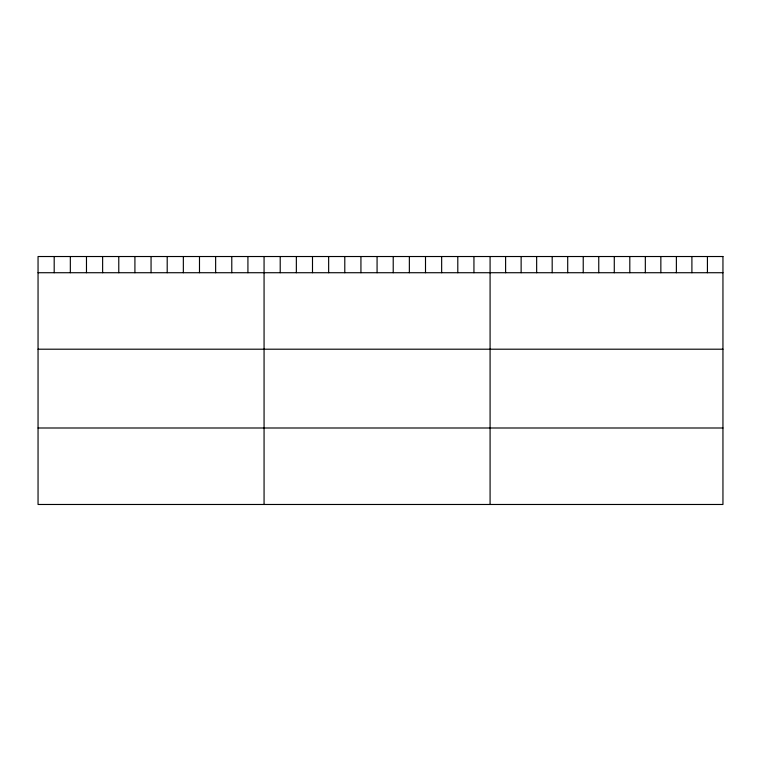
<?xml version="1.0" encoding="UTF-8"?>
<svg xmlns="http://www.w3.org/2000/svg" width="761" height="761" viewBox="0 0 761 761"><rect width="100%" height="100%" fill="white"/><g stroke="black" fill="none" stroke-linecap="round" stroke-linejoin="round"><path stroke-width="1.14" d="M38.05 272.723L722.95 272.723M38.05 349.204L722.95 349.204M38.05 427.996L722.95 427.996M707.426 256.524L707.426 272.723M691.901 256.524L691.901 272.723M676.377 256.524L676.377 272.723M660.852 256.524L660.852 272.723M645.328 256.524L645.328 272.723M629.804 256.524L629.804 272.723M614.279 256.524L614.279 272.723M598.755 256.524L598.755 272.723M583.23 256.524L583.23 272.723M567.706 256.524L567.706 272.723M552.182 256.524L552.182 272.723M536.657 256.524L536.657 272.723M521.133 256.524L521.133 272.723M505.608 256.524L505.608 272.723M490.084 256.524L490.084 504.476M473.941 256.524L473.941 272.723M457.799 256.524L457.799 272.723M441.656 256.524L441.656 272.723M425.504 256.524L425.504 272.723M409.361 256.524L409.361 272.723M393.218 256.524L393.218 272.723M377.075 256.524L377.075 272.723M360.933 256.524L360.933 272.723M344.79 256.524L344.79 272.723M328.647 256.524L328.647 272.723M312.495 256.524L312.495 272.723M296.352 256.524L296.352 272.723M280.21 256.524L280.21 272.723M264.067 256.524L264.067 504.476M247.924 256.524L247.924 272.723M231.782 256.524L231.782 272.723M215.639 256.524L215.639 272.723M199.487 256.524L199.487 272.723M183.344 256.524L183.344 272.723M167.201 256.524L167.201 272.723M151.059 256.524L151.059 272.723M134.916 256.524L134.916 272.723M118.773 256.524L118.773 272.723M102.63 256.524L102.63 272.723M86.478 256.524L86.478 272.723M70.335 256.524L70.335 272.723M54.193 256.524L54.193 272.723M722.95 256.524L38.05 256.524L38.05 504.476L722.95 504.476L722.95 256.524"/></g></svg>
